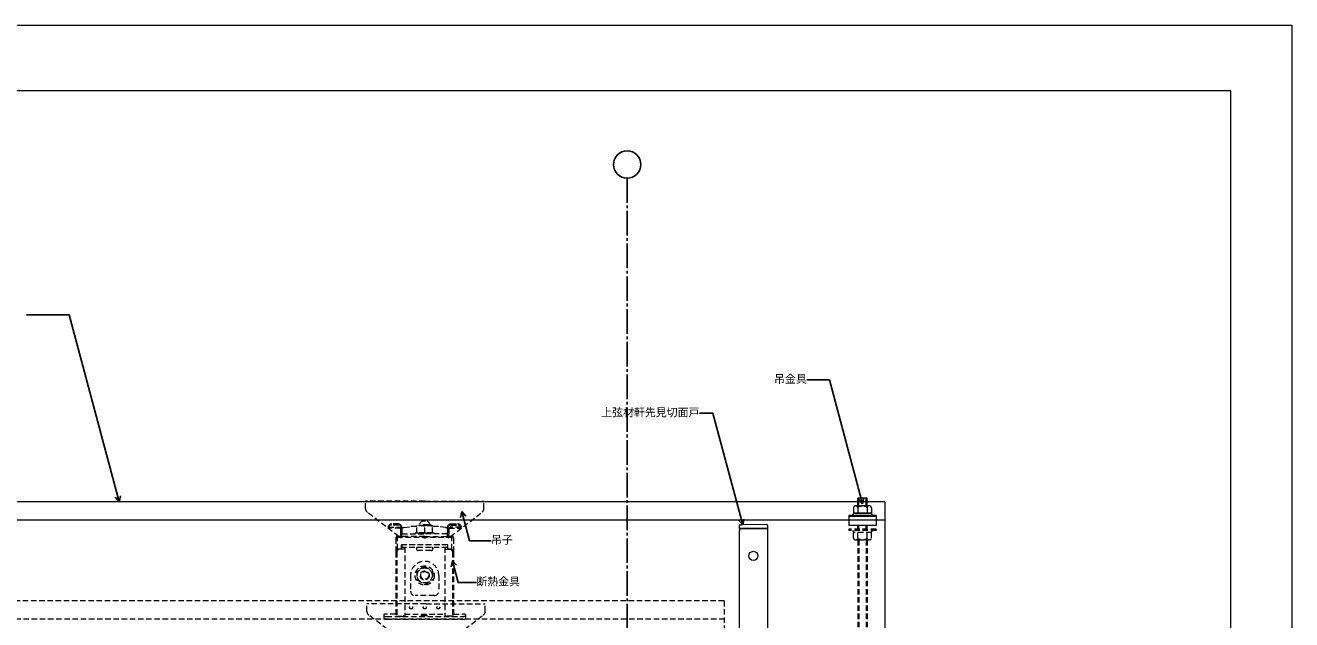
# Model space of a CAD drawing. Units: millimetres at full size, sheet at 1:3; details may follow other scales. Extents: x -1262 to 1258, y -891 to 1034.
# Drawn here: x -134 to 1258, y 238 to 891 of the extents above; entities that cross this region are included whole.
import ezdxf
from ezdxf.enums import TextEntityAlignment as Align

# ---------------------------------------------------------------- set-up
doc = ezdxf.new("R2010")
doc.units = ezdxf.units.MM
doc.header["$LTSCALE"] = 3
doc.header["$PDMODE"] = 32
doc.header["$PDSIZE"] = 1.5
doc.linetypes.add('CHAIN2', pattern=[12, 9, -1, 1, -1])
doc.linetypes.add('DASHED2', pattern=[3, 2, -1])
for name, color, linetype, lineweight in [('0-0_補助1', 4, 'Continuous', 5), ('0-4_寸法線1', 5, 'Continuous', 25), ('0-6_名称1', 5, 'Continuous', 25), ('0-B_屋根1', 6, 'Continuous', 20), ('0-C_屋根2', 3, 'DASHED2', 9), ('1-9_吊金具', 3, 'Continuous', 9), ('2-C_断熱金具', 7, 'DASHED2', 5), ('2-D_軒先見切面戸', 7, 'Continuous', 5), ('3-0_吊子', 7, 'DASHED2', 5), ('5-B_枠2', 4, 'Continuous', 5)]:
    doc.layers.add(name, color=color, linetype=linetype, lineweight=lineweight)
doc.styles.add('ＭＳ ゴシック', font='')
doc.styles.get('ＭＳ ゴシック').set_extended_font_data('MS Gothic')

msp = doc.modelspace()

# ---------------------------------------------------------------- linework, layer by layer
at = {"layer": '0-0_補助1'}
for p, q in [((1191.647, 819), (-1194.647, 819)), ((1191.647, -819), (1191.647, 819))]:
    msp.add_line(p, q, dxfattribs=at)
at = {"layer": '0-4_寸法線1', "linetype": 'CHAIN2'}
msp.add_line((527.857, 723.055), (527.857, -638.289), dxfattribs=at)
at = {"layer": '0-4_寸法線1'}
msp.add_circle((527.857, 738.055), 15, dxfattribs=at)
at = {"layer": '0-6_名称1'}
for p, q in [((-30.536, 367.211), (-34.986, 372.23)), ((-30.536, 367.211), (-29.191, 373.783)), ((786.647, 365.044), (782.197, 370.063)), ((786.647, 365.044), (787.992, 371.616)), ((345.927, 356.642), (344.582, 350.07)), ((345.927, 356.642), (350.378, 351.623)), ((654.944, 341.756), (656.289, 348.328)), ((654.944, 341.756), (650.493, 346.775)), ((335.776, 302.428), (334.431, 295.856)), ((335.776, 302.428), (340.227, 297.409))]:
    msp.add_line(p, q, dxfattribs=at)
for points in [[(-30.536, 367.211), (-85.65, 572.899), (-132.479, 572.899)], [(786.647, 365.044), (750.162, 501.21), (725.377, 501.21)], [(654.944, 341.756), (622.058, 464.489), (607.353, 464.489)], [(345.927, 356.642), (354.571, 324.382), (378.187, 324.382)], [(335.776, 302.428), (342.179, 278.532), (362.057, 278.532)]]:
    msp.add_lwpolyline(points, dxfattribs=at)
at = {"layer": '0-B_屋根1'}
for p, q in [((811.257, 367.211), (-968.353, 367.211)), ((811.257, 347.211), (-968.353, 347.211))]:
    msp.add_line(p, q, dxfattribs=at)
msp.add_lwpolyline([(811.257, 367.211), (811.257, 175.211), (771.257, 182.211)], dxfattribs=at)
at = {"layer": '0-C_屋根2'}
for p, q in [((634.446, 258.211), (-968.353, 258.211)), ((634.446, 258.211), (634.446, 182.211)), ((635.046, 238.211), (-968.353, 238.211))]:
    msp.add_line(p, q, dxfattribs=at)
at = {"layer": '1-9_吊金具'}
for p, q in [((779.148, 362.77), (786.648, 362.77)), ((779.148, 362.77), (786.648, 362.77)), ((791.647, 371.37), (781.647, 371.37)), ((781.647, 362.77), (781.647, 371.37)), ((791.647, 371.37), (781.647, 371.37)), ((781.647, 362.77), (781.647, 371.37)), ((782.647, 362.77), (782.647, 371.37)), ((782.647, 362.77), (782.647, 371.37)), ((794.148, 362.77), (786.647, 362.77)), ((794.148, 362.77), (786.647, 362.77)), ((790.647, 362.77), (790.647, 371.37)), ((790.647, 362.77), (790.647, 371.37)), ((791.647, 362.77), (791.647, 371.37)), ((791.647, 362.77), (791.647, 371.37)), ((801.648, 352.27), (771.648, 352.27)), ((771.648, 352.27), (771.648, 351.07)), ((801.648, 352.27), (771.648, 352.27)), ((771.648, 352.27), (771.648, 351.07)), ((801.648, 351.07), (771.648, 351.07)), ((801.648, 351.07), (771.648, 351.07)), ((771.648, 351.07), (771.648, 341.07)), ((801.648, 351.07), (771.648, 351.07)), ((801.648, 351.07), (771.648, 351.07)), ((771.648, 351.07), (771.648, 341.07)), ((775.648, 352.27), (777.148, 354.77)), ((775.648, 352.27), (777.148, 354.77)), ((776.648, 360.77), (776.648, 354.77)), ((776.648, 360.77), (776.648, 354.77)), ((776.648, 354.77), (796.648, 354.77)), ((776.648, 354.77), (796.648, 354.77)), ((796.148, 354.77), (777.148, 354.77)), ((796.148, 354.77), (777.148, 354.77)), ((781.648, 360.77), (781.648, 354.77)), ((781.648, 360.77), (781.648, 354.77)), ((791.648, 360.77), (791.648, 354.77)), ((791.648, 360.77), (791.648, 354.77)), ((796.148, 354.77), (797.648, 352.27)), ((796.148, 354.77), (797.648, 352.27)), ((796.648, 360.77), (796.648, 354.77)), ((796.648, 360.77), (796.648, 354.77)), ((801.648, 352.27), (801.648, 351.07)), ((801.648, 352.27), (801.648, 351.07)), ((801.648, 351.07), (801.648, 341.07)), ((801.648, 351.07), (801.648, 341.07)), ((801.648, 341.07), (771.648, 341.07)), ((801.648, 341.07), (771.648, 341.07)), ((781.647, 337.07), (781.647, 341.07)), ((781.647, 337.07), (781.647, 341.07)), ((782.647, 337.07), (782.647, 341.07)), ((782.647, 337.07), (782.647, 341.07)), ((790.647, 337.07), (790.647, 341.07)), ((790.647, 337.07), (790.647, 341.07)), ((791.647, 337.07), (791.647, 341.07)), ((791.647, 337.07), (791.647, 341.07))]:
    msp.add_line(p, q, dxfattribs=at)
at = {"layer": '1-9_吊金具', "linetype": 'DASHED2'}
for p, q in [((771.648, 337.07), (771.648, 335.87)), ((801.648, 337.07), (771.648, 337.07)), ((771.648, 337.07), (771.648, 335.87)), ((801.648, 335.87), (771.648, 335.87)), ((775.648, 335.87), (777.148, 333.37)), ((775.648, 335.87), (777.148, 333.37)), ((796.148, 333.37), (797.648, 335.87)), ((796.148, 333.37), (797.648, 335.87)), ((801.648, 337.07), (801.648, 335.87)), ((796.648, 333.37), (776.648, 333.37)), ((776.648, 327.37), (776.648, 333.37)), ((796.648, 333.37), (776.648, 333.37)), ((776.648, 327.37), (776.648, 333.37)), ((779.148, 325.37), (786.648, 325.37)), ((779.148, 325.37), (786.648, 325.37)), ((781.647, 325.37), (781.647, 180.393)), ((781.647, 325.37), (781.647, 180.393)), ((781.648, 327.37), (781.648, 333.37)), ((781.648, 327.37), (781.648, 333.37)), ((782.647, 325.37), (782.647, 180.218)), ((794.148, 325.37), (786.647, 325.37)), ((794.148, 325.37), (786.647, 325.37)), ((790.647, 325.37), (790.647, 178.818)), ((791.647, 325.37), (791.647, 178.643)), ((791.648, 327.37), (791.648, 333.37)), ((791.648, 327.37), (791.648, 333.37)), ((796.648, 327.37), (796.648, 333.37)), ((796.648, 327.37), (796.648, 333.37))]:
    msp.add_line(p, q, dxfattribs=at)
msp.add_lwpolyline([(801.648, 337.07), (801.648, 335.87), (771.648, 335.87)], dxfattribs=at)
at = {"layer": '1-9_吊金具'}
for centre, radius, start, end in [((779.147, 360.208), 2.563, 12.67965, 167.32035), ((779.147, 360.208), 2.563, 12.67965, 167.32035), ((786.648, 355.521), 7.25, 89.9999, 133.6049), ((786.648, 355.521), 7.25, 89.9999, 133.6049), ((786.648, 355.521), 7.25, 46.39499, 90.00021), ((786.648, 355.521), 7.25, 46.39499, 90.00021), ((794.148, 360.208), 2.563, 12.6797, 167.32259), ((794.148, 360.208), 2.563, 12.6797, 167.32259)]:
    msp.add_arc(centre, radius, start, end, dxfattribs=at)
at = {"layer": '1-9_吊金具', "linetype": 'DASHED2'}
for centre, radius, start, end in [((779.147, 327.933), 2.563, 192.6797, 347.32259), ((779.147, 327.933), 2.563, 192.6797, 347.32259), ((786.648, 332.62), 7.25, 226.3951, 270.0001), ((786.648, 332.62), 7.25, 226.3951, 270.0001), ((786.648, 332.62), 7.25, 269.99907, 313.60375), ((786.648, 332.62), 7.25, 269.99907, 313.60375), ((794.148, 327.933), 2.563, 192.67959, 347.31812), ((794.148, 327.933), 2.563, 192.67959, 347.31812)]:
    msp.add_arc(centre, radius, start, end, dxfattribs=at)
at = {"layer": '2-C_断熱金具'}
for p, q in [((273.45, 327.062), (273.45, 312.062)), ((275.247, 315.062), (275.247, 330.264)), ((335.247, 328.062), (275.247, 328.062)), ((335.247, 328.062), (275.247, 328.062)), ((335.247, 315.062), (335.247, 330.264)), ((337.044, 327.062), (337.044, 312.062)), ((273.45, 312.062), (273.45, 241.696)), ((274.717, 312.062), (274.717, 241.482)), ((279.747, 315.062), (275.247, 315.062)), ((283.247, 315.062), (276.168, 315.062)), ((279.747, 315.062), (279.747, 320.062)), ((330.747, 320.062), (279.747, 320.062)), ((280.247, 320.062), (280.247, 317.062)), ((330.247, 320.062), (280.247, 320.062)), ((330.247, 317.062), (280.247, 317.062)), ((283.247, 317.062), (283.247, 241.946)), ((296.247, 316.062), (296.247, 315.562)), ((312.247, 313.562), (298.247, 313.562)), ((314.247, 316.062), (314.247, 315.562)), ((327.247, 317.062), (327.247, 241.946)), ((327.247, 315.062), (334.325, 315.062)), ((330.247, 320.062), (330.247, 317.062)), ((330.747, 315.062), (330.747, 320.062)), ((335.247, 315.062), (330.747, 315.062)), ((335.776, 312.062), (335.776, 241.482)), ((337.044, 312.062), (337.044, 241.696)), ((305.247, 296.077), (313.747, 291.169)), ((289.747, 286.262), (289.747, 269.15)), ((313.747, 291.169), (313.747, 281.354)), ((320.747, 286.262), (320.747, 269.15)), ((315.747, 264.15), (294.747, 264.15)), ((260.247, 243.385), (260.247, 238.559)), ((273.45, 243.621), (263.247, 243.621)), ((263.247, 241.314), (347.247, 241.314)), ((263.247, 238.323), (347.247, 238.323)), ((273.45, 241.696), (274.717, 241.482)), ((274.717, 241.482), (281.515, 241.732)), ((283.247, 243.835), (327.247, 243.835)), ((335.776, 241.482), (328.979, 241.732)), ((337.044, 241.696), (335.776, 241.482)), ((337.044, 243.621), (347.247, 243.621)), ((350.247, 243.385), (350.247, 238.559))]:
    msp.add_line(p, q, dxfattribs=at)
for points in [[(305.247, 296.077), (296.747, 291.169), (296.747, 281.354)], [(296.747, 281.354), (305.247, 276.447), (313.747, 281.354)]]:
    msp.add_lwpolyline(points, dxfattribs=at)
for centre, radius in [((305.247, 286.262), 10.5), ((305.247, 286.262), 8.25), ((305.247, 286.262), 5), ((305.247, 286.262), 4.25), ((290.247, 251.062), 1.583), ((305.247, 251.062), 1.583), ((320.247, 251.062), 1.583)]:
    msp.add_circle(centre, radius, dxfattribs=at)
for centre, radius, start, end in [((297.247, 316.062), 1, 90, 180), ((298.247, 315.562), 2, 180, 270), ((312.247, 315.562), 2, 270, 360), ((313.247, 316.062), 1, 360, 90), ((305.247, 286.262), 15.5, 360, 180), ((294.747, 269.15), 5, 180, 270), ((315.747, 269.15), 5, 270, 360)]:
    msp.add_arc(centre, radius, start, end, dxfattribs=at)
for centre, major_axis, ratio, start_param, end_param in [((276.168, 327.062), (0, -3), 0.906308, 3.48740729, 4.71238898), ((334.325, 327.062), (0, -3), 0.906308, 1.57079633, 2.79577802), ((276.168, 312.062), (0, -3), 0.906308, 3.14159265, 4.71238898), ((277.436, 312.062), (0, -3), 0.906308, 3.14159265, 4.71238898), ((333.057, 312.062), (0, -3), 0.906308, 1.57079633, 3.14159265), ((334.325, 312.062), (0, -3), 0.906308, 1.57079633, 3.14159265), ((263.247, 243.385), (3, 0), 0.078459, 1.57079633, 3.14159265), ((263.247, 241.55), (3, 0), 0.078459, 3.14159265, 4.71238898), ((263.247, 238.559), (3, 0), 0.078459, 3.14159265, 4.71238898), ((280.247, 241.946), (3, 0), 0.078702, 5.14872129, 6.28318531), ((330.247, 241.946), (-3, 0), 0.078702, 0, 1.13446401), ((347.247, 243.385), (-3, 0), 0.078459, 3.14159265, 4.71238898), ((347.247, 241.55), (-3, 0), 0.078459, 1.57079633, 3.14159265), ((347.247, 238.559), (-3, 0), 0.078459, 1.57079633, 3.14159265)]:
    msp.add_ellipse(centre, major_axis=major_axis, ratio=ratio, start_param=start_param, end_param=end_param, dxfattribs=at)
msp.add_ellipse((305.247, 242.334), major_axis=(-4, 0), ratio=0.078459, dxfattribs=at)
at = {"layer": '2-D_軒先見切面戸'}
for p, q in [((651.171, 341.451), (651.171, 338.097)), ((651.171, 335.31), (651.171, 190.064)), ((681.314, 342.127), (653.741, 341.739)), ((654.171, 338.303), (682.171, 338.303)), ((654.171, 337.805), (681.671, 337.805)), ((654.171, 337.797), (682.171, 337.797)), ((681.671, 337.805), (681.671, 337.797)), ((682.171, 341.211), (682.171, 179.211))]:
    msp.add_line(p, q, dxfattribs=at)
msp.add_circle((666.671, 307.797), 5, dxfattribs=at)
for centre, radius, start, end in [((651.468, 341.33), 0.32, 152.76243, 157.87268), ((651.469, 338.727), 0.326, 204.02422, 209.64922), ((651.469, 338.229), 0.326, 204.02422, 209.64922), ((653.659, 335.285), 2.488, 173.79548, 179.42048), ((651.489, 341.09), 0.493, 123.25343, 128.36368), ((651.495, 338.991), 0.526, 233.97895, 239.60395), ((651.495, 338.494), 0.526, 233.97895, 239.60395), ((653.664, 335.235), 2.499, 167.0409, 172.6659), ((651.532, 340.852), 0.722, 110.62694, 115.73719), ((651.547, 339.252), 0.782, 245.99894, 251.62394), ((651.547, 338.754), 0.782, 245.99894, 251.62394), ((653.674, 335.186), 2.52, 160.37212, 165.99712), ((651.596, 340.62), 0.962, 104.1904, 109.30066), ((651.624, 339.506), 1.047, 252.00446, 257.62946), ((651.624, 339.008), 1.047, 252.00446, 257.62946), ((653.688, 335.137), 2.55, 153.83812, 159.46312), ((651.68, 340.394), 1.202, 100.33211, 105.44236), ((651.726, 339.751), 1.309, 255.58584, 261.21084), ((651.726, 339.253), 1.309, 255.58584, 261.21084), ((653.708, 335.091), 2.588, 147.47718, 153.10218), ((651.784, 340.176), 1.437, 97.7489, 102.85915), ((653.731, 335.047), 2.632, 141.31515, 146.94015), ((651.851, 339.985), 1.562, 257.98544, 263.61044), ((651.851, 339.487), 1.562, 257.98544, 263.61044), ((651.907, 339.968), 1.661, 95.87981, 100.99006), ((651.998, 340.206), 1.802, 259.72852, 265.35352), ((651.998, 339.708), 1.802, 259.72852, 265.35352), ((653.759, 335.005), 2.68, 135.36545, 140.99045), ((652.048, 339.773), 1.874, 94.44751, 99.55777), ((653.791, 334.966), 2.73, 129.63022, 135.25522), ((652.167, 340.411), 2.026, 261.07254, 266.69754), ((652.167, 339.913), 2.026, 261.07254, 266.69754), ((652.206, 339.59), 2.074, 93.29992, 98.41018), ((652.354, 340.599), 2.231, 262.15807, 267.78307), ((652.354, 340.101), 2.231, 262.15807, 267.78307), ((653.827, 334.93), 2.78, 124.10228, 129.72728), ((652.38, 339.423), 2.257, 92.34678, 97.45703), ((652.56, 340.767), 2.416, 263.0685, 268.6935), ((652.56, 340.27), 2.416, 263.0685, 268.6935), ((653.866, 334.898), 2.829, 118.76721, 124.39221), ((652.568, 339.271), 2.423, 91.531, 96.64126), ((652.768, 339.137), 2.57, 90.81457, 95.92482), ((652.78, 340.915), 2.578, 263.85667, 269.48167), ((652.78, 340.417), 2.578, 263.85667, 269.48167), ((653.908, 334.87), 2.873, 113.60535, 119.23035), ((652.98, 339.021), 2.697, 90.17094, 95.28119), ((653.014, 341.04), 2.715, 264.55805, 270.18305), ((653.014, 340.542), 2.715, 264.55805, 270.18305), ((653.952, 334.847), 2.913, 108.59349, 114.21849), ((653.201, 338.925), 2.803, 89.58077, 94.69102), ((653.26, 341.142), 2.826, 265.19768, 270.82268), ((653.26, 340.644), 2.826, 265.19768, 270.82268), ((653.998, 334.827), 2.946, 103.70611, 109.33111), ((653.43, 338.848), 2.886, 89.02939, 94.13964), ((653.514, 341.219), 2.911, 265.79421, 271.41921), ((653.514, 340.721), 2.911, 265.79421, 271.41921), ((654.047, 334.813), 2.972, 98.91638, 104.54138), ((653.665, 338.793), 2.947, 88.50514, 93.61539), ((653.774, 341.27), 2.968, 266.3623, 271.9873), ((653.774, 340.773), 2.968, 266.3623, 271.9873), ((654.096, 334.803), 2.99, 94.19673, 99.82173), ((654.038, 341.296), 2.996, 266.91419, 272.53919), ((654.038, 340.799), 2.996, 266.91419, 272.53919), ((654.146, 334.798), 2.999, 89.51922, 95.14422), ((681.308, 343.115), 0.989, 270.39556, 271.30513), ((681.322, 343.113), 0.986, 270.48615, 271.39572), ((681.336, 343.11), 0.983, 270.57722, 271.48679), ((681.35, 343.108), 0.98, 270.66882, 271.57839), ((681.364, 343.105), 0.977, 270.76101, 271.67058), ((681.378, 343.102), 0.974, 270.85383, 271.76341), ((681.392, 343.098), 0.97, 270.94735, 271.85692), ((681.406, 343.095), 0.966, 271.0416, 271.95117), ((681.42, 343.091), 0.962, 271.13666, 272.04623), ((681.433, 343.087), 0.957, 271.23258, 272.14215), ((681.447, 343.082), 0.953, 271.32941, 272.23898), ((681.461, 343.078), 0.948, 271.42723, 272.3368), ((681.474, 343.073), 0.943, 271.52609, 272.43566), ((681.488, 343.068), 0.937, 271.62606, 272.53563), ((681.501, 343.063), 0.932, 271.72722, 272.63679), ((681.514, 343.058), 0.926, 271.82963, 272.7392), ((681.171, 341.211), 1, 0, 67.21063)]:
    msp.add_arc(centre, radius, start, end, dxfattribs=at)
at = {"layer": '3-0_吊子'}
for p, q in [((240.247, 359.651), (240.247, 368.062)), ((305.247, 368.062), (240.247, 368.062)), ((305.247, 368.062), (370.247, 368.062)), ((370.247, 359.651), (370.247, 368.062)), ((276.762, 329.099), (242.198, 355.687)), ((333.732, 329.099), (368.295, 355.687)), ((265.247, 340.025), (265.247, 339.251)), ((266.053, 340.336), (265.249, 339.187)), ((265.279, 339.23), (277.047, 339.23)), ((266.053, 341.491), (265.428, 340.598)), ((278.521, 338.251), (266.247, 338.251)), ((276.435, 342.856), (268.675, 342.856)), ((276.435, 341.7), (268.675, 341.7)), ((278.647, 337.63), (278.647, 331.362)), ((279.668, 340.618), (279.056, 341.491)), ((279.668, 339.462), (279.056, 340.336)), ((280.235, 339.062), (282.06, 339.062)), ((280.247, 338.782), (280.247, 331.362)), ((280.247, 328.062), (280.247, 338.14)), ((280.247, 338.14), (280.247, 331.362)), ((282.432, 339.085), (290.062, 340.038)), ((296.747, 340.062), (290.434, 340.062)), ((296.997, 341.162), (296.747, 340.912)), ((296.747, 333.162), (296.747, 340.912)), ((313.497, 341.162), (296.997, 341.162)), ((300.997, 342.062), (300.247, 341.312)), ((310.247, 341.312), (300.247, 341.312)), ((300.247, 341.312), (300.247, 341.162)), ((309.497, 342.062), (300.997, 342.062)), ((300.997, 342.062), (300.997, 341.162)), ((306.247, 346.062), (304.247, 346.062)), ((305.247, 333.162), (305.247, 340.258)), ((310.247, 341.312), (309.497, 342.062)), ((309.497, 342.062), (309.497, 341.162)), ((310.247, 341.312), (310.247, 341.162)), ((313.497, 341.162), (313.747, 340.912)), ((313.747, 333.162), (313.747, 340.912)), ((320.06, 340.062), (313.747, 340.062)), ((328.062, 339.085), (320.432, 340.038)), ((328.434, 339.062), (330.259, 339.062)), ((330.247, 338.782), (330.247, 331.362)), ((330.247, 328.062), (330.247, 338.14)), ((330.826, 340.618), (331.437, 341.491)), ((330.826, 339.462), (331.437, 340.336)), ((331.847, 337.63), (331.847, 331.362)), ((331.972, 338.251), (344.247, 338.251)), ((345.214, 339.23), (333.447, 339.23)), ((334.059, 342.856), (341.819, 342.856)), ((334.059, 341.7), (341.819, 341.7)), ((344.44, 341.491), (345.066, 340.598)), ((344.44, 340.336), (345.245, 339.187)), ((345.247, 340.025), (345.247, 339.251)), ((278.251, 329.262), (280.247, 329.262)), ((280.247, 332.062), (305.247, 332.062)), ((305.247, 329.262), (280.747, 329.262)), ((294.805, 332.062), (294.747, 332.653)), ((313.747, 333.162), (296.747, 333.162)), ((330.247, 332.062), (305.247, 332.062)), ((305.247, 329.262), (329.747, 329.262)), ((332.243, 329.262), (330.247, 329.262)), ((306.757, 255.138), (241.757, 255.138)), ((241.757, 246.727), (241.757, 255.138)), ((306.757, 255.138), (371.757, 255.138)), ((371.757, 246.727), (371.757, 255.138)), ((278.273, 216.175), (243.709, 242.764)), ((335.242, 216.175), (369.806, 242.764))]:
    msp.add_line(p, q, dxfattribs=at)
for points in [[(315.747, 332.653), (294.747, 332.653), (299.82, 333.153)], [(315.689, 332.062), (315.747, 332.653), (310.673, 333.153)]]:
    msp.add_lwpolyline(points, dxfattribs=at)
for centre, radius, start, end in [((245.247, 359.651), 5, 180, 232.43), ((365.247, 359.651), 5, 307.57, 360), ((266.247, 340.025), 1, 145, 180), ((266.247, 339.251), 1, 180, 270), ((268.675, 339.656), 3.2, 90, 145), ((268.675, 338.5), 3.2, 90, 145), ((276.435, 339.656), 3.2, 35, 90), ((276.435, 338.5), 3.2, 35, 90), ((277.047, 337.63), 1.6, 360, 90), ((277.047, 338.782), 3.2, 0, 35), ((277.047, 337.626), 3.2, 5.00908, 35), ((282.06, 342.062), 3, 270, 277.12502), ((290.434, 337.062), 3, 90, 97.12502), ((300.997, 326.851), 14.065, 72.41201, 107.58799), ((304.247, 341.062), 5, 90, 178.85401), ((309.497, 326.851), 14.065, 72.41201, 107.58799), ((306.247, 341.062), 5, 1.14599, 90), ((320.06, 337.062), 3, 82.87498, 90), ((328.434, 342.062), 3, 262.87498, 270), ((333.447, 338.782), 3.2, 145, 180), ((333.447, 337.626), 3.2, 145, 174.99092), ((334.059, 339.656), 3.2, 90, 145), ((334.059, 338.5), 3.2, 90, 145), ((333.447, 337.63), 1.6, 90, 180), ((341.819, 339.656), 3.2, 35, 90), ((341.819, 338.5), 3.2, 35, 90), ((344.247, 339.251), 1, 270, 360), ((344.247, 340.025), 1, 360, 35), ((278.251, 334.262), 5, 232.43, 270), ((279.811, 333.062), 5, 232.43, 270), ((280.747, 331.362), 2.1, 180, 270), ((299.997, 331.362), 1.8, 90, 95.62833), ((310.497, 331.362), 1.8, 84.37167, 90), ((329.747, 331.362), 2.1, 270, 360), ((330.683, 333.062), 5, 270, 307.57), ((332.243, 334.262), 5, 270, 307.57), ((246.757, 246.727), 5, 180, 232.43), ((366.757, 246.727), 5, 307.57, 0)]:
    msp.add_arc(centre, radius, start, end, dxfattribs=at)
msp.add_point((305.247, 328.062), dxfattribs=at)
at = {"layer": '5-B_枠2'}
msp.add_lwpolyline([(-1261.5, 891), (1258.5, 891), (1258.5, -891), (-1261.5, -891)], close=True, dxfattribs=at)

# ---------------------------------------------------------------- texts
at = {"layer": '0-6_名称1', "style": 'ＭＳ ゴシック'}
for s, p in [('吊金具', (689.377, 495.21)), ('上弦材軒先見切面戸', (499.353, 458.489)), ('吊子', (378.187, 318.382)), ('断熱金具', (362.057, 272.532))]:
    msp.add_text(s, height=8.798, dxfattribs=at).set_placement(p, align=Align.BOTTOM_LEFT)

doc.saveas('drawing.dxf')
